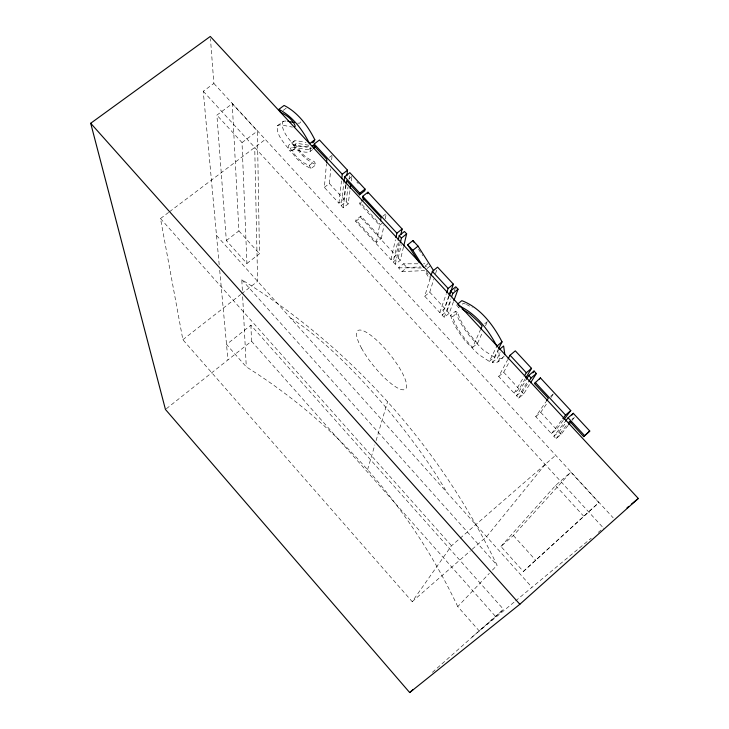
<?xml version="1.0" encoding="UTF-8"?>
<svg xmlns="http://www.w3.org/2000/svg" width="729" height="729" viewBox="0 0 729 729"><rect width="100%" height="100%" fill="white"/><g stroke="black" fill="none" stroke-linecap="round" stroke-linejoin="round"><path stroke-width="0.55" stroke-dasharray="3.65 2.73" d="M345.719 184.729L343.924 199.263L338.912 203.163L324.35 187.371L326.464 163.815M324.35 187.371L329.362 183.498L330.784 168.836M331.668 159.815L331.996 156.434M338.912 203.163L341.5 180.929M349.938 190.77L348.207 203.91L343.204 207.82L341.126 205.569L343.796 183.407M343.204 207.82L346.047 184.956M341.126 205.569L346.138 201.669L347.988 187.18M348.991 179.389L349.847 172.7M351.241 180.92L351.679 177.639M399.055 242.32L395.975 255.633L390.972 259.633L355.725 221.397L355.925 220.04L360.937 216.094L381.367 238.429L376.355 242.402L355.925 220.04M376.355 242.402L379.627 225.234L359.78 203.929L360.017 202.343L379.855 224.067M355.725 221.397L360.727 217.461L360.937 216.094M381.367 238.429L383.937 225.471M385.24 218.9L386.315 213.506L382.825 216.249M286.05 121.014L283.581 121.196L277.321 125.907C276.063 135.858 285.258 143.613 290.233 151.222L295.245 147.413L293.468 142.255L294.325 140.897L296.739 140.697L306.034 142.501M390.972 259.633L395.419 239.786M403.474 247.085L400.285 260.299L395.282 264.308L393.177 262.012L397.952 241.144M395.282 264.308L400.139 243.513M393.177 262.012L398.18 258.011L401.315 244.753M308.768 145.235L296.712 143.267L290.479 148.333C293.568 157.61 302.362 164.563 311.019 168.554L316.058 164.69L314.254 161.556C307.346 158.922 300.266 153.546 297.56 146.529L298.626 145.818L301.387 146.073L312.003 148.297M295.719 143.768L295.509 144.515C298.544 153.801 307.392 160.745 316.058 164.69M367.562 469.686L374.852 444.881M376.118 440.562L387.536 401.734M449.255 295.792L444.772 308.467L439.778 312.559L424.734 296.238L429.919 279.298L433.363 276.519M431.012 275.726L430.347 277.895L426.119 271.243M424.734 296.238L429.736 292.183L433.746 279.389M435.523 273.712L436.698 269.967M439.778 312.559L446.321 293.678M453.438 301.77L449.219 313.288L444.225 317.379L442.075 315.046L448.709 296.266M444.225 317.379L450.941 298.671M442.075 315.046L447.068 310.955L451.242 299.391M454.267 290.98L455.789 286.779M472.565 347.46L477.559 343.304C469.121 334.429 461.293 324.432 457.621 312.568L455.543 311.21L450.486 315.356L452.563 316.723C456.29 328.569 464.136 338.557 472.565 347.46L480.32 330.027M477.559 343.304L482.224 332.971M485.496 325.745L486.89 322.637M450.486 315.356L452.973 321.945A38.017 12.439 50.3 0 0 459.871 333.727A35.694 11.655 50.3 0 0 466.123 341.883L478.361 354.267L489.305 361.402L496.859 346.184M489.305 361.402L494.326 357.201L498.663 348.562M504.222 355.989C501.306 359.37 497.369 364.263 492.339 362.404L498.454 350.294M492.339 362.404L497.378 358.185L500.267 352.544M525.336 378.661L519.13 388.985L514.145 393.213L498.7 376.456L507.484 360.062M498.7 376.456L503.684 372.264L509.489 361.557M514.145 393.213L523.996 376.647M529.445 384.648L523.695 393.933L518.711 398.162L516.506 395.774L525.873 380.274M516.506 395.774L521.49 391.537L527.75 381.276M518.711 398.162L528.17 382.752M311.019 168.554L309.205 165.428C302.298 162.749 295.263 157.364 292.529 150.365L293.587 149.655C299.109 149.673 304.613 153.855 310.08 151.495L310.791 147.905L309.132 149.208L306.845 149.582L293.34 147.24L290.689 147.595M563.253 420.423L556.418 429.363L551.443 433.655L535.724 416.614L545.811 401.925M535.724 416.614L540.708 412.35L547.124 403.082M550.969 397.515L552.892 394.735M168.645 212.394L160.489 218.545L182.87 339.723L412.195 601.644L451.515 545.739L459.243 539.023M497.825 361.967L499.675 358.486L498.754 351.36M551.443 433.655L562.196 419.503M567.964 425.59L561.048 434.375L556.072 438.676L553.83 436.252L564.693 422.191M553.83 436.252L558.815 431.951L565.704 423.075M556.072 438.676L566.962 424.77M572.119 420.323L574.88 416.806L571.91 419.375M545.155 464.428L486.589 536.699L471.198 550.14M500.923 546.449L555.571 485.468L570.807 472.146L598.819 502.618L523.367 571.472L500.923 546.449L513.398 535.505L570.807 472.146M457.757 606.601A673.532 613.18 -55.5 0 0 246.284 366.86L226.519 344.452L250.913 325.189L503.529 609.38L479.272 630.995L457.757 606.601L489.359 573.34M492.44 570.096L497.069 565.23A839.334 751.499 -54.1 0 0 241.8 279.736L242.383 291.053M523.367 571.472L598.819 502.618M432.388 672.32L503.529 609.38M294.325 140.897L288.666 145.262L288.711 147.65L290.233 151.222M412.195 601.644L470.342 550.887M460.108 538.275L555.68 455.288M550.559 396.348L553.53 393.806M484.749 323.767L487.364 321.607M471.891 637.11L514.692 601.644M515.558 600.924L591.255 538.184M598.236 532.398L603.466 528.06M452.563 316.723L457.621 312.568M425.28 265.894L427.877 263.798L423.449 263.798M426.994 268.527L429.591 266.44L425.071 266.659M417.908 263.798L403.52 263.798L398.517 267.807L401.989 271.571L406.992 267.561L420.551 266.887M166.33 408.759L251.505 341.218L250.913 325.189M379.627 225.234L383.937 221.835M182.87 339.723L240.698 294.507M241.591 293.805L257.601 281.285L254.731 147.431M359.78 203.929L361.502 202.58M349.2 178.569L351.815 176.546M246.921 263.488L259.469 253.738L257.383 131.047L232.259 103.718L216.896 115.127L226.345 240.561L246.921 263.488L242.019 142.592L216.896 115.127M329.49 157.318L332.105 155.304M226.345 240.561L238.902 230.911L232.259 103.718M309.205 165.428L314.254 161.556M309.132 149.208L310.855 147.896M310.08 151.495L312.659 149.518M292.529 150.365L297.56 146.529M169.556 211.711L265.329 139.43M283.18 110.407L285.795 108.439L287.272 109.058M242.019 142.592L257.383 131.047M277.321 125.907L278.469 125.042L280.92 124.878L292.457 127.119M283.581 121.196L282.415 122.071C281.057 132.022 290.27 139.813 295.245 147.413M219.192 264.663L203.254 91.253L213.87 83.443L210.453 38.692M502.91 357.711L501.27 358.486L497.378 358.185M308.577 146.128C302.262 148.78 295.719 143.777 289.276 144.725M401.989 271.571L424.406 270.614L429.919 279.298M297.66 123.183L299.747 123.11L300.494 122.217L300.293 121.16M398.517 267.807L422.692 267.98M465.412 304.039L463.389 303.282L458.222 307.529L461.238 308.668M466.423 304.412L472.274 307.583M494.326 357.201L483.345 350.111L471.107 337.746A35.657 11.81 50.3 0 1 462.168 325.453A37.972 12.603 50.3 0 1 458.003 317.808L455.543 311.21M329.362 183.498L343.924 199.263M346.138 201.669L348.207 203.91M360.727 217.461L395.975 255.633M398.18 258.011L400.285 260.299M403.52 263.798L406.992 267.561M429.736 292.183L444.772 308.467M447.068 310.955L449.219 313.288M503.684 372.264L519.13 388.985M521.49 391.537L523.695 393.933M540.708 412.35L556.418 429.363M558.815 431.951L561.048 434.375M356.846 182.022L358.285 183.59M213.87 83.443L613.198 517.854M203.254 91.253L602.701 527.222M555.571 485.468L583.601 516.105M513.398 535.505L535.842 560.41M238.902 230.911L259.469 253.738M216.504 235.44L531.97 587.319M241.8 279.736L497.069 565.23M160.489 218.545L451.515 545.739M251.505 341.218L495.337 616.224M418.583 249.272L422.72 255.633M456.646 304.904L457.694 306.654M219.702 270.277L227.94 359.907M242.675 296.703L246.284 366.86M290.652 318.145A160.59 35.056 50.3 0 1 447.077 492.631M361.484 348.107A37.717 9.942 50.8 0 0 404.577 389.623A37.717 9.942 50.8 0 0 378.688 342.074A37.717 9.942 50.8 0 0 361.484 348.107"/><path stroke-width="1.09" d="M504.796 354.194L503.621 345.974L499.319 349.574M346.831 175.789L347.523 170.194L319.466 139.986L314.217 143.996L314.099 145.782L326.865 159.323L326.565 162.695M341.755 178.705L342.275 174.258L347.523 170.194M343.933 182.305L344.598 176.764L349.847 172.7L365.056 189.075L364.792 190.752L359.561 194.834L346.585 180.601L346.184 183.863M350.23 188.583L350.804 184.2M359.561 194.834L359.807 193.167L365.056 189.075M400.85 234.556L402.135 229.006L367.954 192.201L362.714 196.301L362.486 197.759L381.085 217.625L380.465 220.851M367.717 193.668L367.954 192.201M294.534 127.056L295.263 126.172C292.94 119.775 286.661 115.073 280.574 112.366L278.879 109.35L284.1 105.432C297.997 112.476 307.957 125.999 314.81 139.713L313.762 142.173L311.976 142.766M395.911 237.581L396.895 233.171L402.135 229.006M398.198 240.051L399.2 235.658L404.44 231.494L406.654 233.872L403.738 245.983M400.394 242.42L401.424 238.046L406.654 233.872M431.012 275.726L432.343 271.398L437.573 267.169L453.374 284.173L449.629 294.735M446.686 292.63L448.144 288.438L453.374 284.173M449.082 295.218L450.558 291.044L455.789 286.779L458.04 289.203L453.821 300.722M451.688 296.594L452.809 293.477L458.04 289.203M480.776 329.007L482.142 325.927L479.071 322.428L469.868 313.917L462.222 309.151M498.663 348.562L502.044 341.855C493.169 324.815 480.311 307.684 461.822 300.658L457.511 304.193M508.004 359.096L510.072 355.233L515.294 350.849L531.532 368.345L525.891 377.722M524.579 375.681L526.32 372.756L531.532 368.345M526.456 379.308L528.798 375.435L534.02 371.015L536.344 373.512L530.594 382.798M532.881 372.883L534.02 371.015M528.762 381.786L531.122 377.941L536.344 373.512M563.936 419.53L570.771 410.591L540.389 377.877L534.421 383.5L548.326 398.253L546.44 401.014M539.624 379.08L540.389 377.877M315.839 146.684L313.725 148.078M562.87 418.619L565.558 415.083L570.771 410.591M565.367 421.316L568.082 417.799L573.295 413.307L589.77 431.049L583.665 436.625L569.686 421.298L568.319 423.039M571.91 415.083L573.295 413.307M568.656 424.715L570.734 422.073M583.665 436.625L589.77 431.049M409.689 692.55L519.85 604.277L638.303 498.463L210.289 36.45L90.697 123.274L165.447 409.452L409.689 692.55L413.051 689.552M502.044 341.855L496.859 346.184C488.248 329.654 475.9 313.333 458.505 305.588M627.004 507.858L628.744 506.409M631.35 504.24L638.303 498.463M423.695 267.443L412.814 250.329L418.045 246.138L412.906 240.597L407.666 244.78L419.293 262.558M361.748 200.994L364.336 198.971M314.81 139.713L309.597 143.686C302.69 129.981 292.739 116.476 278.879 109.35M312.522 146.584L314.254 145.262L311.994 145.654M287.764 121.233L294.234 122.563M314.217 143.996L342.275 174.258M344.598 176.764L359.807 193.167M362.714 196.301L396.895 233.171M399.2 235.658L401.424 238.046M407.666 244.78L412.814 250.329M432.343 271.398L448.144 288.438M450.558 291.044L452.809 293.477M510.072 355.233L526.32 372.756M528.798 375.435L531.122 377.941M535.168 382.306L565.558 415.083M568.082 417.799L584.558 435.577M90.697 123.274L519.85 604.277M412.906 240.597L414.017 242.292M418.045 246.138L433.719 270.86"/></g></svg>
